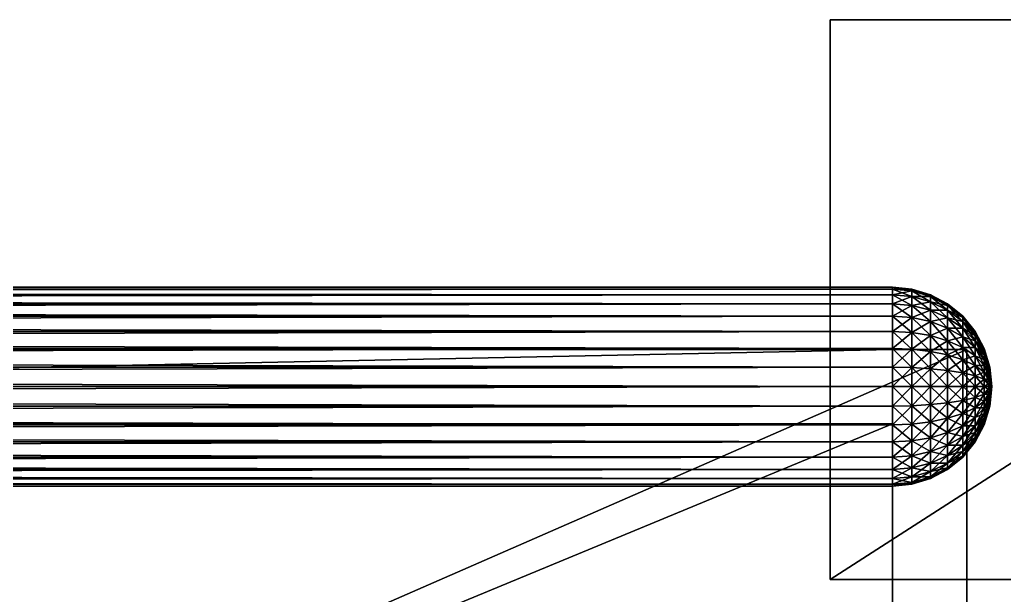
# Model space of a CAD drawing. Header units: millimetres. Extents: x -510 to 550, y -577 to 577.
# Drawn here: x 329.8 to 409, y 306.2 to 352.5 of the extents above; entities that cross this region are included whole.
import ezdxf

# ---------------------------------------------------------------- set-up
doc = ezdxf.new("R2010")
doc.units = ezdxf.units.MM
for name, color, linetype, true_color in [('aux_case_cover', 7, 'Continuous', 0xd6dee3), ('aux_case_floor', 7, 'Continuous', 0xd6dee3), ('aux_case_outer', 7, 'Continuous', 0xd6dee3), ('motor_front_left_visual_0', 7, 'Continuous', 0x5c6b75), ('structure_aux_cover_rail', 7, 'Continuous', 0x5c6b75)]:
    doc.layers.add(name, color=color, linetype=linetype, true_color=true_color)

msp = doc.modelspace()

# ---------------------------------------------------------------- linework, layer by layer
at = {"layer": 'aux_case_cover', "true_color": 0xd6dee3}
for points in [[(104, 194, 265), (406, 326, 265), (406, 194, 265)], [(104, 194, 265), (104, 326, 265), (406, 326, 265)], [(104, 194, 271), (406, 194, 271), (406, 326, 271)], [(104, 194, 271), (406, 326, 271), (104, 326, 271)], [(406, 326, 265), (104, 326, 265), (104, 326, 271)], [(406, 326, 265), (104, 326, 271), (406, 326, 271)], [(406, 194, 265), (406, 326, 265), (406, 326, 271)], [(406, 194, 265), (406, 326, 271), (406, 194, 271)]]:
    msp.add_3dface(points, dxfattribs=at)
at = {"layer": 'aux_case_floor', "true_color": 0xd6dee3}
for points in [[(110, 200, -39), (400, 320, -39), (400, 200, -39)], [(110, 200, -39), (110, 320, -39), (400, 320, -39)], [(110, 200, -33), (400, 200, -33), (400, 320, -33)], [(110, 200, -33), (400, 320, -33), (110, 320, -33)], [(400, 320, -39), (110, 320, -39), (110, 320, -33)], [(400, 320, -39), (110, 320, -33), (400, 320, -33)], [(400, 200, -39), (400, 320, -39), (400, 320, -33)], [(400, 200, -39), (400, 320, -33), (400, 200, -33)]]:
    msp.add_3dface(points, dxfattribs=at)
at = {"layer": 'aux_case_outer', "true_color": 0xd6dee3}
for points in [[(110, 320, -39), (400, 326, -39), (400, 320, -39)], [(110, 320, -39), (110, 326, -39), (400, 326, -39)], [(110, 320, 265), (400, 320, 265), (400, 326, 265)], [(110, 320, 265), (400, 326, 265), (110, 326, 265)], [(400, 326, -39), (110, 326, -39), (110, 326, 265)], [(400, 326, -39), (110, 326, 265), (400, 326, 265)], [(400, 320, -39), (400, 326, -39), (400, 326, 265)], [(400, 320, -39), (400, 326, 265), (400, 320, 265)], [(110, 320, -39), (400, 320, -39), (400, 320, 265)], [(110, 320, -39), (400, 320, 265), (110, 320, 265)]]:
    msp.add_3dface(points, dxfattribs=at)
at = {"layer": 'motor_front_left_visual_0', "true_color": 0x5c6b75}
for points in [[(395, 307.5, -315), (465, 352.5, -315), (465, 307.5, -315)], [(395, 307.5, -315), (395, 352.5, -315), (465, 352.5, -315)], [(395, 307.5, -245), (465, 307.5, -245), (465, 352.5, -245)], [(395, 307.5, -245), (465, 352.5, -245), (395, 352.5, -245)], [(465, 352.5, -315), (395, 352.5, -315), (395, 352.5, -245)], [(465, 352.5, -315), (395, 352.5, -245), (465, 352.5, -245)], [(395, 352.5, -315), (395, 307.5, -315), (395, 307.5, -245)], [(395, 352.5, -315), (395, 307.5, -245), (395, 352.5, -245)], [(395, 307.5, -315), (465, 307.5, -315), (465, 307.5, -245)], [(395, 307.5, -315), (465, 307.5, -245), (395, 307.5, -245)]]:
    msp.add_3dface(points, dxfattribs=at)
at = {"layer": 'structure_aux_cover_rail', "true_color": 0x5c6b75}
for points in [[(400, 330.846, 261.561), (400, 331, 260), (-230, 331, 260)], [(400, 330.846, 261.561), (-230, 331, 260), (-230, 330.846, 261.561)], [(400, 331, 260), (400, 330.846, 258.439), (-230, 330.846, 258.439)], [(400, 331, 260), (-230, 330.846, 258.439), (-230, 331, 260)], [(401.561, 330.696, 261.531), (401.561, 330.846, 260), (400, 331, 260)], [(401.561, 330.696, 261.531), (400, 331, 260), (400, 330.846, 261.561)], [(401.561, 330.846, 260), (400, 330.846, 258.439), (400, 331, 260)], [(400, 330.391, 263.061), (400, 330.846, 261.561), (-230, 330.846, 261.561)], [(400, 330.391, 263.061), (-230, 330.846, 261.561), (-230, 330.391, 263.061)], [(400, 330.846, 258.439), (400, 330.391, 256.939), (-230, 330.391, 256.939)], [(400, 330.846, 258.439), (-230, 330.391, 256.939), (-230, 330.846, 258.439)], [(400, 329.652, 264.445), (400, 330.391, 263.061), (-230, 330.391, 263.061)], [(400, 329.652, 264.445), (-230, 330.391, 263.061), (-230, 329.652, 264.445)], [(400, 330.391, 256.939), (400, 329.652, 255.555), (-230, 329.652, 255.555)], [(400, 330.391, 256.939), (-230, 329.652, 255.555), (-230, 330.391, 256.939)], [(401.561, 330.249, 263.003), (401.561, 330.696, 261.531), (400, 330.846, 261.561)], [(401.561, 330.249, 263.003), (400, 330.846, 261.561), (400, 330.391, 263.061)], [(401.561, 330.846, 260), (401.561, 330.696, 258.469), (400, 330.846, 258.439)], [(401.561, 330.696, 258.469), (400, 330.391, 256.939), (400, 330.846, 258.439)], [(401.561, 330.696, 258.469), (401.561, 330.249, 256.997), (400, 330.391, 256.939)], [(401.561, 329.524, 264.359), (401.561, 330.249, 263.003), (400, 330.391, 263.061)], [(401.561, 329.524, 264.359), (400, 330.391, 263.061), (400, 329.652, 264.445)], [(401.561, 330.249, 256.997), (400, 329.652, 255.555), (400, 330.391, 256.939)], [(401.561, 330.249, 256.997), (401.561, 329.524, 255.641), (400, 329.652, 255.555)], [(403.061, 330.249, 261.442), (403.061, 330.391, 260), (401.561, 330.846, 260)], [(403.061, 330.249, 261.442), (401.561, 330.846, 260), (401.561, 330.696, 261.531)], [(403.061, 330.391, 260), (401.561, 330.696, 258.469), (401.561, 330.846, 260)], [(403.061, 329.828, 262.828), (403.061, 330.249, 261.442), (401.561, 330.696, 261.531)], [(403.061, 329.828, 262.828), (401.561, 330.696, 261.531), (401.561, 330.249, 263.003)], [(403.061, 330.391, 260), (403.061, 330.249, 258.558), (401.561, 330.696, 258.469)], [(403.061, 330.249, 258.558), (401.561, 330.249, 256.997), (401.561, 330.696, 258.469)], [(403.061, 329.145, 264.106), (403.061, 329.828, 262.828), (401.561, 330.249, 263.003)], [(403.061, 329.145, 264.106), (401.561, 330.249, 263.003), (401.561, 329.524, 264.359)], [(403.061, 330.249, 258.558), (403.061, 329.828, 257.172), (401.561, 330.249, 256.997)], [(403.061, 329.828, 257.172), (401.561, 329.524, 255.641), (401.561, 330.249, 256.997)], [(404.445, 329.524, 261.298), (404.445, 329.652, 260), (403.061, 330.391, 260)], [(404.445, 329.524, 261.298), (403.061, 330.391, 260), (403.061, 330.249, 261.442)], [(404.445, 329.652, 260), (403.061, 330.249, 258.558), (403.061, 330.391, 260)], [(404.445, 329.145, 262.546), (404.445, 329.524, 261.298), (403.061, 330.249, 261.442)], [(404.445, 329.145, 262.546), (403.061, 330.249, 261.442), (403.061, 329.828, 262.828)], [(404.445, 329.652, 260), (404.445, 329.524, 258.702), (403.061, 330.249, 258.558)], [(404.445, 329.524, 258.702), (403.061, 329.828, 257.172), (403.061, 330.249, 258.558)], [(400, 328.657, 265.657), (400, 329.652, 264.445), (-230, 329.652, 264.445)], [(400, 328.657, 265.657), (-230, 329.652, 264.445), (-230, 328.657, 265.657)], [(400, 329.652, 255.555), (400, 328.657, 254.343), (-230, 328.657, 254.343)], [(400, 329.652, 255.555), (-230, 328.657, 254.343), (-230, 329.652, 255.555)], [(401.561, 328.548, 265.548), (401.561, 329.524, 264.359), (400, 329.652, 264.445)], [(401.561, 328.548, 265.548), (400, 329.652, 264.445), (400, 328.657, 265.657)], [(401.561, 329.524, 255.641), (400, 328.657, 254.343), (400, 329.652, 255.555)], [(401.561, 329.524, 255.641), (401.561, 328.548, 254.452), (400, 328.657, 254.343)], [(403.061, 329.828, 257.172), (403.061, 329.145, 255.894), (401.561, 329.524, 255.641)], [(403.061, 328.226, 265.226), (403.061, 329.145, 264.106), (401.561, 329.524, 264.359)], [(403.061, 328.226, 265.226), (401.561, 329.524, 264.359), (401.561, 328.548, 265.548)], [(403.061, 329.145, 255.894), (401.561, 328.548, 254.452), (401.561, 329.524, 255.641)], [(404.445, 328.531, 263.696), (404.445, 329.145, 262.546), (403.061, 329.828, 262.828)], [(404.445, 328.531, 263.696), (403.061, 329.828, 262.828), (403.061, 329.145, 264.106)], [(404.445, 329.524, 258.702), (404.445, 329.145, 257.454), (403.061, 329.828, 257.172)], [(404.445, 329.145, 257.454), (403.061, 329.145, 255.894), (403.061, 329.828, 257.172)], [(405.657, 328.548, 261.104), (405.657, 328.657, 260), (404.445, 329.652, 260)], [(405.657, 328.548, 261.104), (404.445, 329.652, 260), (404.445, 329.524, 261.298)], [(405.657, 328.657, 260), (404.445, 329.524, 258.702), (404.445, 329.652, 260)], [(405.657, 328.226, 262.165), (405.657, 328.548, 261.104), (404.445, 329.524, 261.298)], [(405.657, 328.226, 262.165), (404.445, 329.524, 261.298), (404.445, 329.145, 262.546)], [(405.657, 328.657, 260), (405.657, 328.548, 258.896), (404.445, 329.524, 258.702)], [(405.657, 328.548, 258.896), (404.445, 329.145, 257.454), (404.445, 329.524, 258.702)], [(400, 327.445, 266.652), (400, 328.657, 265.657), (-230, 328.657, 265.657)], [(400, 327.445, 266.652), (-230, 328.657, 265.657), (-230, 327.445, 266.652)], [(400, 328.657, 254.343), (400, 327.445, 253.348), (-230, 327.445, 253.348)], [(400, 328.657, 254.343), (-230, 327.445, 253.348), (-230, 328.657, 254.343)], [(401.561, 327.359, 266.524), (401.561, 328.548, 265.548), (400, 328.657, 265.657)], [(401.561, 327.359, 266.524), (400, 328.657, 265.657), (400, 327.445, 266.652)], [(401.561, 328.548, 254.452), (400, 327.445, 253.348), (400, 328.657, 254.343)], [(403.061, 329.145, 255.894), (403.061, 328.226, 254.774), (401.561, 328.548, 254.452)], [(404.445, 327.704, 264.704), (404.445, 328.531, 263.696), (403.061, 329.145, 264.106)], [(404.445, 327.704, 264.704), (403.061, 329.145, 264.106), (403.061, 328.226, 265.226)], [(404.445, 329.145, 257.454), (404.445, 328.531, 256.304), (403.061, 329.145, 255.894)], [(404.445, 328.531, 256.304), (403.061, 328.226, 254.774), (403.061, 329.145, 255.894)], [(405.657, 327.704, 263.143), (405.657, 328.226, 262.165), (404.445, 329.145, 262.546)], [(405.657, 327.704, 263.143), (404.445, 329.145, 262.546), (404.445, 328.531, 263.696)], [(405.657, 328.548, 258.896), (405.657, 328.226, 257.835), (404.445, 329.145, 257.454)], [(405.657, 328.226, 257.835), (404.445, 328.531, 256.304), (404.445, 329.145, 257.454)], [(406.652, 327.359, 260.867), (406.652, 327.445, 260), (405.657, 328.657, 260)], [(406.652, 327.359, 260.867), (405.657, 328.657, 260), (405.657, 328.548, 261.104)], [(406.652, 327.445, 260), (405.657, 328.548, 258.896), (405.657, 328.657, 260)], [(401.561, 328.548, 254.452), (401.561, 327.359, 253.476), (400, 327.445, 253.348)], [(403.061, 327.106, 266.145), (403.061, 328.226, 265.226), (401.561, 328.548, 265.548)], [(403.061, 327.106, 266.145), (401.561, 328.548, 265.548), (401.561, 327.359, 266.524)], [(403.061, 328.226, 254.774), (401.561, 327.359, 253.476), (401.561, 328.548, 254.452)], [(403.061, 328.226, 254.774), (403.061, 327.106, 253.855), (401.561, 327.359, 253.476)], [(404.445, 328.531, 256.304), (404.445, 327.704, 255.296), (403.061, 328.226, 254.774)], [(404.445, 326.696, 265.531), (404.445, 327.704, 264.704), (403.061, 328.226, 265.226)], [(404.445, 326.696, 265.531), (403.061, 328.226, 265.226), (403.061, 327.106, 266.145)], [(404.445, 327.704, 255.296), (403.061, 327.106, 253.855), (403.061, 328.226, 254.774)], [(405.657, 327, 264), (405.657, 327.704, 263.143), (404.445, 328.531, 263.696)], [(405.657, 327, 264), (404.445, 328.531, 263.696), (404.445, 327.704, 264.704)], [(405.657, 328.226, 257.835), (405.657, 327.704, 256.857), (404.445, 328.531, 256.304)], [(405.657, 327.704, 256.857), (404.445, 327.704, 255.296), (404.445, 328.531, 256.304)], [(406.652, 327.106, 261.701), (406.652, 327.359, 260.867), (405.657, 328.548, 261.104)], [(406.652, 327.106, 261.701), (405.657, 328.548, 261.104), (405.657, 328.226, 262.165)], [(406.652, 327.445, 260), (406.652, 327.359, 259.133), (405.657, 328.548, 258.896)], [(406.652, 327.359, 259.133), (405.657, 328.226, 257.835), (405.657, 328.548, 258.896)], [(406.652, 326.696, 262.469), (406.652, 327.106, 261.701), (405.657, 328.226, 262.165)], [(406.652, 326.696, 262.469), (405.657, 328.226, 262.165), (405.657, 327.704, 263.143)], [(406.652, 327.359, 259.133), (406.652, 327.106, 258.299), (405.657, 328.226, 257.835)], [(406.652, 327.106, 258.299), (405.657, 327.704, 256.857), (405.657, 328.226, 257.835)], [(400, 326.061, 267.391), (400, 327.445, 266.652), (-230, 327.445, 266.652)], [(400, 326.061, 267.391), (-230, 327.445, 266.652), (-230, 326.061, 267.391)], [(400, 327.445, 253.348), (400, 326.061, 252.609), (-230, 326.061, 252.609)], [(400, 327.445, 253.348), (-230, 326.061, 252.609), (-230, 327.445, 253.348)], [(401.561, 326.003, 267.249), (401.561, 327.359, 266.524), (400, 327.445, 266.652)], [(401.561, 326.003, 267.249), (400, 327.445, 266.652), (400, 326.061, 267.391)], [(401.561, 327.359, 253.476), (400, 326.061, 252.609), (400, 327.445, 253.348)], [(401.561, 327.359, 253.476), (401.561, 326.003, 252.751), (400, 326.061, 252.609)], [(403.061, 325.828, 266.828), (403.061, 327.106, 266.145), (401.561, 327.359, 266.524)], [(403.061, 325.828, 266.828), (401.561, 327.359, 266.524), (401.561, 326.003, 267.249)], [(403.061, 327.106, 253.855), (401.561, 326.003, 252.751), (401.561, 327.359, 253.476)], [(403.061, 327.106, 253.855), (403.061, 325.828, 253.172), (401.561, 326.003, 252.751)], [(404.445, 327.704, 255.296), (404.445, 326.696, 254.469), (403.061, 327.106, 253.855)], [(404.445, 325.546, 266.145), (404.445, 326.696, 265.531), (403.061, 327.106, 266.145)], [(404.445, 325.546, 266.145), (403.061, 327.106, 266.145), (403.061, 325.828, 266.828)], [(404.445, 326.696, 254.469), (403.061, 325.828, 253.172), (403.061, 327.106, 253.855)], [(405.657, 326.143, 264.704), (405.657, 327, 264), (404.445, 327.704, 264.704)], [(405.657, 326.143, 264.704), (404.445, 327.704, 264.704), (404.445, 326.696, 265.531)], [(405.657, 327.704, 256.857), (405.657, 327, 256), (404.445, 327.704, 255.296)], [(405.657, 327, 256), (404.445, 326.696, 254.469), (404.445, 327.704, 255.296)], [(405.657, 327, 256), (405.657, 326.143, 255.296), (404.445, 326.696, 254.469)], [(406.652, 326.143, 263.143), (406.652, 326.696, 262.469), (405.657, 327.704, 263.143)], [(406.652, 326.143, 263.143), (405.657, 327.704, 263.143), (405.657, 327, 264)], [(406.652, 327.106, 258.299), (406.652, 326.696, 257.531), (405.657, 327.704, 256.857)], [(406.652, 326.696, 257.531), (405.657, 327, 256), (405.657, 327.704, 256.857)], [(406.652, 325.469, 263.696), (406.652, 326.143, 263.143), (405.657, 327, 264)], [(406.652, 325.469, 263.696), (405.657, 327, 264), (405.657, 326.143, 264.704)], [(406.652, 326.696, 257.531), (406.652, 326.143, 256.857), (405.657, 327, 256)], [(406.652, 326.143, 256.857), (405.657, 326.143, 255.296), (405.657, 327, 256)], [(407.391, 326.003, 260.597), (407.391, 326.061, 260), (406.652, 327.445, 260)], [(407.391, 326.003, 260.597), (406.652, 327.445, 260), (406.652, 327.359, 260.867)], [(407.391, 326.061, 260), (406.652, 327.359, 259.133), (406.652, 327.445, 260)], [(407.391, 325.828, 261.172), (407.391, 326.003, 260.597), (406.652, 327.359, 260.867)], [(407.391, 325.828, 261.172), (406.652, 327.359, 260.867), (406.652, 327.106, 261.701)], [(407.391, 326.061, 260), (407.391, 326.003, 259.403), (406.652, 327.359, 259.133)], [(407.391, 326.003, 259.403), (406.652, 327.106, 258.299), (406.652, 327.359, 259.133)], [(407.391, 325.546, 261.701), (407.391, 325.828, 261.172), (406.652, 327.106, 261.701)], [(407.391, 325.546, 261.701), (406.652, 327.106, 261.701), (406.652, 326.696, 262.469)], [(407.391, 326.003, 259.403), (407.391, 325.828, 258.828), (406.652, 327.106, 258.299)], [(407.391, 325.828, 258.828), (406.652, 326.696, 257.531), (406.652, 327.106, 258.299)], [(404.445, 326.696, 254.469), (404.445, 325.546, 253.855), (403.061, 325.828, 253.172)], [(405.657, 325.165, 265.226), (405.657, 326.143, 264.704), (404.445, 326.696, 265.531)], [(405.657, 325.165, 265.226), (404.445, 326.696, 265.531), (404.445, 325.546, 266.145)], [(405.657, 326.143, 255.296), (404.445, 325.546, 253.855), (404.445, 326.696, 254.469)], [(407.391, 325.165, 262.165), (407.391, 325.546, 261.701), (406.652, 326.696, 262.469)], [(407.391, 325.165, 262.165), (406.652, 326.696, 262.469), (406.652, 326.143, 263.143)], [(407.391, 325.828, 258.828), (407.391, 325.546, 258.299), (406.652, 326.696, 257.531)], [(407.391, 325.546, 258.299), (406.652, 326.143, 256.857), (406.652, 326.696, 257.531)], [(400, 324.561, 267.846), (400, 326.061, 267.391), (-230, 326.061, 267.391)], [(400, 324.561, 267.846), (-230, 326.061, 267.391), (-230, 324.561, 267.846)], [(400, 326.061, 252.609), (400, 324.561, 252.154), (-230, 324.561, 252.154)], [(400, 326.061, 252.609), (-230, 324.561, 252.154), (-230, 326.061, 252.609)], [(401.561, 324.531, 267.696), (401.561, 326.003, 267.249), (400, 326.061, 267.391)], [(401.561, 324.531, 267.696), (400, 326.061, 267.391), (400, 324.561, 267.846)], [(401.561, 326.003, 252.751), (400, 324.561, 252.154), (400, 326.061, 252.609)], [(401.561, 326.003, 252.751), (401.561, 324.531, 252.304), (400, 324.561, 252.154)], [(403.061, 324.442, 267.249), (403.061, 325.828, 266.828), (401.561, 326.003, 267.249)], [(403.061, 324.442, 267.249), (401.561, 326.003, 267.249), (401.561, 324.531, 267.696)], [(403.061, 325.828, 253.172), (401.561, 324.531, 252.304), (401.561, 326.003, 252.751)], [(403.061, 325.828, 253.172), (403.061, 324.442, 252.751), (401.561, 324.531, 252.304)], [(404.445, 324.298, 266.524), (404.445, 325.546, 266.145), (403.061, 325.828, 266.828)], [(404.445, 324.298, 266.524), (403.061, 325.828, 266.828), (403.061, 324.442, 267.249)], [(404.445, 325.546, 253.855), (403.061, 324.442, 252.751), (403.061, 325.828, 253.172)], [(404.445, 325.546, 253.855), (404.445, 324.298, 253.476), (403.061, 324.442, 252.751)], [(405.657, 326.143, 255.296), (405.657, 325.165, 254.774), (404.445, 325.546, 253.855)], [(405.657, 324.104, 265.548), (405.657, 325.165, 265.226), (404.445, 325.546, 266.145)], [(405.657, 324.104, 265.548), (404.445, 325.546, 266.145), (404.445, 324.298, 266.524)], [(405.657, 325.165, 254.774), (404.445, 324.298, 253.476), (404.445, 325.546, 253.855)], [(406.652, 324.701, 264.106), (406.652, 325.469, 263.696), (405.657, 326.143, 264.704)], [(406.652, 324.701, 264.106), (405.657, 326.143, 264.704), (405.657, 325.165, 265.226)], [(406.652, 326.143, 256.857), (406.652, 325.469, 256.304), (405.657, 326.143, 255.296)], [(406.652, 325.469, 256.304), (405.657, 325.165, 254.774), (405.657, 326.143, 255.296)], [(406.652, 325.469, 256.304), (406.652, 324.701, 255.894), (405.657, 325.165, 254.774)], [(407.391, 324.701, 262.546), (407.391, 325.165, 262.165), (406.652, 326.143, 263.143)], [(407.391, 324.701, 262.546), (406.652, 326.143, 263.143), (406.652, 325.469, 263.696)], [(407.391, 325.546, 258.299), (407.391, 325.165, 257.835), (406.652, 326.143, 256.857)], [(407.391, 325.165, 257.835), (406.652, 325.469, 256.304), (406.652, 326.143, 256.857)], [(407.391, 324.172, 262.828), (407.391, 324.701, 262.546), (406.652, 325.469, 263.696)], [(407.391, 324.172, 262.828), (406.652, 325.469, 263.696), (406.652, 324.701, 264.106)], [(407.391, 325.165, 257.835), (407.391, 324.701, 257.454), (406.652, 325.469, 256.304)], [(407.391, 324.701, 257.454), (406.652, 324.701, 255.894), (406.652, 325.469, 256.304)], [(407.846, 324.531, 260.304), (407.846, 324.561, 260), (407.391, 326.061, 260)], [(407.846, 324.531, 260.304), (407.391, 326.061, 260), (407.391, 326.003, 260.597)], [(407.846, 324.561, 260), (407.391, 326.003, 259.403), (407.391, 326.061, 260)], [(407.846, 324.442, 260.597), (407.846, 324.531, 260.304), (407.391, 326.003, 260.597)], [(407.846, 324.442, 260.597), (407.391, 326.003, 260.597), (407.391, 325.828, 261.172)], [(407.846, 324.561, 260), (407.846, 324.531, 259.696), (407.391, 326.003, 259.403)], [(407.846, 324.531, 259.696), (407.391, 325.828, 258.828), (407.391, 326.003, 259.403)], [(407.846, 324.298, 260.867), (407.846, 324.442, 260.597), (407.391, 325.828, 261.172)], [(407.846, 324.298, 260.867), (407.391, 325.828, 261.172), (407.391, 325.546, 261.701)], [(407.846, 324.531, 259.696), (407.846, 324.442, 259.403), (407.391, 325.828, 258.828)], [(407.846, 324.442, 259.403), (407.391, 325.546, 258.299), (407.391, 325.828, 258.828)], [(407.846, 324.104, 261.104), (407.846, 324.298, 260.867), (407.391, 325.546, 261.701)], [(407.846, 324.104, 261.104), (407.391, 325.546, 261.701), (407.391, 325.165, 262.165)], [(407.846, 324.442, 259.403), (407.846, 324.298, 259.133), (407.391, 325.546, 258.299)], [(407.846, 324.298, 259.133), (407.391, 325.165, 257.835), (407.391, 325.546, 258.299)], [(405.657, 325.165, 254.774), (405.657, 324.104, 254.452), (404.445, 324.298, 253.476)], [(406.652, 323.867, 264.359), (406.652, 324.701, 264.106), (405.657, 325.165, 265.226)], [(406.652, 323.867, 264.359), (405.657, 325.165, 265.226), (405.657, 324.104, 265.548)], [(406.652, 324.701, 255.894), (405.657, 324.104, 254.452), (405.657, 325.165, 254.774)], [(406.652, 324.701, 255.894), (406.652, 323.867, 255.641), (405.657, 324.104, 254.452)], [(407.391, 323.597, 263.003), (407.391, 324.172, 262.828), (406.652, 324.701, 264.106)], [(407.391, 323.597, 263.003), (406.652, 324.701, 264.106), (406.652, 323.867, 264.359)], [(407.391, 324.701, 257.454), (407.391, 324.172, 257.172), (406.652, 324.701, 255.894)], [(407.391, 324.172, 257.172), (406.652, 323.867, 255.641), (406.652, 324.701, 255.894)], [(407.846, 323.867, 261.298), (407.846, 324.104, 261.104), (407.391, 325.165, 262.165)], [(407.846, 323.867, 261.298), (407.391, 325.165, 262.165), (407.391, 324.701, 262.546)], [(407.846, 324.298, 259.133), (407.846, 324.104, 258.896), (407.391, 325.165, 257.835)], [(407.846, 324.104, 258.896), (407.391, 324.701, 257.454), (407.391, 325.165, 257.835)], [(407.846, 323.597, 261.442), (407.846, 323.867, 261.298), (407.391, 324.701, 262.546)], [(407.846, 323.597, 261.442), (407.391, 324.701, 262.546), (407.391, 324.172, 262.828)], [(407.846, 324.104, 258.896), (407.846, 323.867, 258.702), (407.391, 324.701, 257.454)], [(407.846, 323.867, 258.702), (407.391, 324.172, 257.172), (407.391, 324.701, 257.454)], [(400, 323, 268), (400, 324.561, 267.846), (-230, 324.561, 267.846)], [(400, 323, 268), (-230, 324.561, 267.846), (-230, 323, 268)], [(400, 324.561, 252.154), (400, 323, 252), (-230, 323, 252)], [(400, 324.561, 252.154), (-230, 323, 252), (-230, 324.561, 252.154)], [(401.561, 323, 267.846), (401.561, 324.531, 267.696), (400, 324.561, 267.846)], [(401.561, 323, 267.846), (400, 324.561, 267.846), (400, 323, 268)], [(401.561, 324.531, 252.304), (400, 323, 252), (400, 324.561, 252.154)], [(401.561, 324.531, 252.304), (401.561, 323, 252.154), (400, 323, 252)], [(403.061, 323, 267.391), (403.061, 324.442, 267.249), (401.561, 324.531, 267.696)], [(403.061, 323, 267.391), (401.561, 324.531, 267.696), (401.561, 323, 267.846)], [(403.061, 324.442, 252.751), (401.561, 323, 252.154), (401.561, 324.531, 252.304)], [(403.061, 324.442, 252.751), (403.061, 323, 252.609), (401.561, 323, 252.154)], [(404.445, 323, 266.652), (404.445, 324.298, 266.524), (403.061, 324.442, 267.249)], [(404.445, 323, 266.652), (403.061, 324.442, 267.249), (403.061, 323, 267.391)], [(404.445, 324.298, 253.476), (403.061, 323, 252.609), (403.061, 324.442, 252.751)], [(404.445, 324.298, 253.476), (404.445, 323, 253.348), (403.061, 323, 252.609)], [(405.657, 323, 265.657), (405.657, 324.104, 265.548), (404.445, 324.298, 266.524)], [(405.657, 323, 265.657), (404.445, 324.298, 266.524), (404.445, 323, 266.652)], [(405.657, 324.104, 254.452), (404.445, 323, 253.348), (404.445, 324.298, 253.476)], [(405.657, 324.104, 254.452), (405.657, 323, 254.343), (404.445, 323, 253.348)], [(406.652, 323, 264.445), (406.652, 323.867, 264.359), (405.657, 324.104, 265.548)], [(406.652, 323, 264.445), (405.657, 324.104, 265.548), (405.657, 323, 265.657)], [(406.652, 323.867, 255.641), (405.657, 323, 254.343), (405.657, 324.104, 254.452)], [(406.652, 323.867, 255.641), (406.652, 323, 255.555), (405.657, 323, 254.343)], [(407.391, 324.172, 257.172), (407.391, 323.597, 256.997), (406.652, 323.867, 255.641)], [(407.391, 323, 263.061), (407.391, 323.597, 263.003), (406.652, 323.867, 264.359)], [(407.391, 323, 263.061), (406.652, 323.867, 264.359), (406.652, 323, 264.445)], [(407.391, 323.597, 256.997), (406.652, 323, 255.555), (406.652, 323.867, 255.641)], [(407.846, 323.304, 261.531), (407.846, 323.597, 261.442), (407.391, 324.172, 262.828)], [(407.846, 323.304, 261.531), (407.391, 324.172, 262.828), (407.391, 323.597, 263.003)], [(407.846, 323.867, 258.702), (407.846, 323.597, 258.558), (407.391, 324.172, 257.172)], [(407.846, 323.597, 258.558), (407.391, 323.597, 256.997), (407.391, 324.172, 257.172)], [(408, 323, 260), (407.846, 324.561, 260), (407.846, 324.531, 260.304)], [(408, 323, 260), (407.846, 324.531, 259.696), (407.846, 324.561, 260)], [(408, 323, 260), (407.846, 324.531, 260.304), (407.846, 324.442, 260.597)], [(408, 323, 260), (407.846, 324.442, 259.403), (407.846, 324.531, 259.696)], [(408, 323, 260), (407.846, 324.442, 260.597), (407.846, 324.298, 260.867)], [(408, 323, 260), (407.846, 324.298, 259.133), (407.846, 324.442, 259.403)], [(408, 323, 260), (407.846, 324.298, 260.867), (407.846, 324.104, 261.104)], [(408, 323, 260), (407.846, 324.104, 258.896), (407.846, 324.298, 259.133)], [(408, 323, 260), (407.846, 324.104, 261.104), (407.846, 323.867, 261.298)], [(408, 323, 260), (407.846, 323.867, 258.702), (407.846, 324.104, 258.896)], [(408, 323, 260), (407.846, 323.867, 261.298), (407.846, 323.597, 261.442)], [(408, 323, 260), (407.846, 323.597, 258.558), (407.846, 323.867, 258.702)], [(407.391, 323.597, 256.997), (407.391, 323, 256.939), (406.652, 323, 255.555)], [(407.846, 323, 261.561), (407.846, 323.304, 261.531), (407.391, 323.597, 263.003)], [(407.846, 323, 261.561), (407.391, 323.597, 263.003), (407.391, 323, 263.061)], [(407.846, 323.597, 258.558), (407.846, 323.304, 258.469), (407.391, 323.597, 256.997)], [(407.846, 323.304, 258.469), (407.391, 323, 256.939), (407.391, 323.597, 256.997)], [(407.846, 323.304, 258.469), (407.846, 323, 258.439), (407.391, 323, 256.939)], [(408, 323, 260), (407.846, 323.597, 261.442), (407.846, 323.304, 261.531)], [(408, 323, 260), (407.846, 323.304, 258.469), (407.846, 323.597, 258.558)], [(408, 323, 260), (407.846, 323.304, 261.531), (407.846, 323, 261.561)], [(408, 323, 260), (407.846, 323, 258.439), (407.846, 323.304, 258.469)], [(400, 323, 252), (400, 321.439, 252.154), (-230, 321.439, 252.154)], [(400, 323, 252), (-230, 321.439, 252.154), (-230, 323, 252)], [(400, 321.439, 267.846), (400, 323, 268), (-230, 323, 268)], [(400, 321.439, 267.846), (-230, 323, 268), (-230, 321.439, 267.846)], [(401.561, 323, 252.154), (401.561, 321.469, 252.304), (400, 321.439, 252.154)], [(401.561, 323, 252.154), (400, 321.439, 252.154), (400, 323, 252)], [(401.561, 321.469, 267.696), (401.561, 323, 267.846), (400, 323, 268)], [(401.561, 321.469, 267.696), (400, 323, 268), (400, 321.439, 267.846)], [(403.061, 323, 252.609), (403.061, 321.558, 252.751), (401.561, 321.469, 252.304)], [(403.061, 323, 252.609), (401.561, 321.469, 252.304), (401.561, 323, 252.154)], [(403.061, 321.558, 267.249), (403.061, 323, 267.391), (401.561, 323, 267.846)], [(403.061, 321.558, 267.249), (401.561, 323, 267.846), (401.561, 321.469, 267.696)], [(404.445, 323, 253.348), (404.445, 321.702, 253.476), (403.061, 321.558, 252.751)], [(404.445, 323, 253.348), (403.061, 321.558, 252.751), (403.061, 323, 252.609)], [(404.445, 321.702, 266.524), (404.445, 323, 266.652), (403.061, 323, 267.391)], [(404.445, 321.702, 266.524), (403.061, 323, 267.391), (403.061, 321.558, 267.249)], [(405.657, 323, 254.343), (405.657, 321.896, 254.452), (404.445, 321.702, 253.476)], [(405.657, 323, 254.343), (404.445, 321.702, 253.476), (404.445, 323, 253.348)], [(405.657, 321.896, 265.548), (405.657, 323, 265.657), (404.445, 323, 266.652)], [(405.657, 321.896, 265.548), (404.445, 323, 266.652), (404.445, 321.702, 266.524)], [(406.652, 323, 255.555), (406.652, 322.133, 255.641), (405.657, 321.896, 254.452)], [(406.652, 323, 255.555), (405.657, 321.896, 254.452), (405.657, 323, 254.343)], [(406.652, 322.133, 264.359), (406.652, 323, 264.445), (405.657, 323, 265.657)], [(406.652, 322.133, 264.359), (405.657, 323, 265.657), (405.657, 321.896, 265.548)], [(407.391, 323, 256.939), (407.391, 322.403, 256.997), (406.652, 322.133, 255.641)], [(407.391, 323, 256.939), (406.652, 322.133, 255.641), (406.652, 323, 255.555)], [(407.391, 322.403, 263.003), (407.391, 323, 263.061), (406.652, 323, 264.445)], [(407.391, 322.403, 263.003), (406.652, 323, 264.445), (406.652, 322.133, 264.359)], [(407.391, 322.403, 256.997), (407.391, 321.828, 257.172), (406.652, 321.299, 255.894)], [(407.391, 322.403, 256.997), (406.652, 321.299, 255.894), (406.652, 322.133, 255.641)], [(407.391, 321.828, 262.828), (407.391, 322.403, 263.003), (406.652, 322.133, 264.359)], [(407.846, 323, 258.439), (407.846, 322.696, 258.469), (407.391, 322.403, 256.997)], [(407.846, 323, 258.439), (407.391, 322.403, 256.997), (407.391, 323, 256.939)], [(407.846, 322.696, 261.531), (407.846, 323, 261.561), (407.391, 323, 263.061)], [(407.846, 322.696, 261.531), (407.391, 323, 263.061), (407.391, 322.403, 263.003)], [(407.846, 322.696, 258.469), (407.846, 322.403, 258.558), (407.391, 321.828, 257.172)], [(407.846, 322.696, 258.469), (407.391, 321.828, 257.172), (407.391, 322.403, 256.997)], [(407.846, 322.403, 261.442), (407.846, 322.696, 261.531), (407.391, 322.403, 263.003)], [(407.846, 322.403, 258.558), (407.846, 322.133, 258.702), (407.391, 321.299, 257.454)], [(407.846, 322.403, 258.558), (407.391, 321.299, 257.454), (407.391, 321.828, 257.172)], [(407.846, 322.133, 261.298), (407.846, 322.403, 261.442), (407.391, 321.828, 262.828)], [(407.846, 322.403, 261.442), (407.391, 322.403, 263.003), (407.391, 321.828, 262.828)], [(408, 323, 260), (407.846, 322.696, 258.469), (407.846, 323, 258.439)], [(408, 323, 260), (407.846, 322.403, 258.558), (407.846, 322.696, 258.469)], [(408, 323, 260), (407.846, 322.133, 258.702), (407.846, 322.403, 258.558)], [(408, 323, 260), (407.846, 321.896, 258.896), (407.846, 322.133, 258.702)], [(408, 323, 260), (407.846, 321.702, 259.133), (407.846, 321.896, 258.896)], [(408, 323, 260), (407.846, 321.558, 259.403), (407.846, 321.702, 259.133)], [(408, 323, 260), (407.846, 321.469, 259.696), (407.846, 321.558, 259.403)], [(408, 323, 260), (407.846, 321.439, 260), (407.846, 321.469, 259.696)], [(408, 323, 260), (407.846, 321.469, 260.304), (407.846, 321.439, 260)], [(408, 323, 260), (407.846, 321.558, 260.597), (407.846, 321.469, 260.304)], [(408, 323, 260), (407.846, 321.702, 260.867), (407.846, 321.558, 260.597)], [(408, 323, 260), (407.846, 321.896, 261.104), (407.846, 321.702, 260.867)], [(408, 323, 260), (407.846, 322.133, 261.298), (407.846, 321.896, 261.104)], [(408, 323, 260), (407.846, 322.403, 261.442), (407.846, 322.133, 261.298)], [(408, 323, 260), (407.846, 322.696, 261.531), (407.846, 322.403, 261.442)], [(408, 323, 260), (407.846, 323, 261.561), (407.846, 322.696, 261.531)], [(401.561, 321.469, 252.304), (401.561, 319.997, 252.751), (400, 319.939, 252.609)], [(401.561, 321.469, 252.304), (400, 319.939, 252.609), (400, 321.439, 252.154)], [(401.561, 319.997, 267.249), (401.561, 321.469, 267.696), (400, 321.439, 267.846)], [(403.061, 321.558, 252.751), (403.061, 320.172, 253.172), (401.561, 319.997, 252.751)], [(403.061, 321.558, 252.751), (401.561, 319.997, 252.751), (401.561, 321.469, 252.304)], [(403.061, 320.172, 266.828), (403.061, 321.558, 267.249), (401.561, 321.469, 267.696)], [(403.061, 320.172, 266.828), (401.561, 321.469, 267.696), (401.561, 319.997, 267.249)], [(404.445, 321.702, 253.476), (404.445, 320.454, 253.855), (403.061, 320.172, 253.172)], [(404.445, 321.702, 253.476), (403.061, 320.172, 253.172), (403.061, 321.558, 252.751)], [(404.445, 320.454, 266.145), (404.445, 321.702, 266.524), (403.061, 321.558, 267.249)], [(404.445, 320.454, 266.145), (403.061, 321.558, 267.249), (403.061, 320.172, 266.828)], [(405.657, 321.896, 254.452), (405.657, 320.835, 254.774), (404.445, 320.454, 253.855)], [(405.657, 321.896, 254.452), (404.445, 320.454, 253.855), (404.445, 321.702, 253.476)], [(405.657, 320.835, 265.226), (405.657, 321.896, 265.548), (404.445, 321.702, 266.524)], [(405.657, 320.835, 265.226), (404.445, 321.702, 266.524), (404.445, 320.454, 266.145)], [(406.652, 322.133, 255.641), (406.652, 321.299, 255.894), (405.657, 320.835, 254.774)], [(406.652, 322.133, 255.641), (405.657, 320.835, 254.774), (405.657, 321.896, 254.452)], [(406.652, 321.299, 264.106), (406.652, 322.133, 264.359), (405.657, 321.896, 265.548)], [(406.652, 321.299, 264.106), (405.657, 321.896, 265.548), (405.657, 320.835, 265.226)], [(407.391, 321.828, 262.828), (406.652, 322.133, 264.359), (406.652, 321.299, 264.106)], [(407.391, 321.828, 257.172), (407.391, 321.299, 257.454), (406.652, 320.531, 256.304)], [(407.391, 321.828, 257.172), (406.652, 320.531, 256.304), (406.652, 321.299, 255.894)], [(407.391, 321.299, 262.546), (407.391, 321.828, 262.828), (406.652, 321.299, 264.106)], [(407.846, 322.133, 258.702), (407.846, 321.896, 258.896), (407.391, 320.835, 257.835)], [(407.846, 322.133, 258.702), (407.391, 320.835, 257.835), (407.391, 321.299, 257.454)], [(407.846, 321.896, 261.104), (407.846, 322.133, 261.298), (407.391, 321.299, 262.546)], [(407.846, 322.133, 261.298), (407.391, 321.828, 262.828), (407.391, 321.299, 262.546)], [(407.846, 321.896, 258.896), (407.846, 321.702, 259.133), (407.391, 320.454, 258.299)], [(407.846, 321.896, 258.896), (407.391, 320.454, 258.299), (407.391, 320.835, 257.835)], [(407.846, 321.702, 260.867), (407.846, 321.896, 261.104), (407.391, 320.835, 262.165)], [(407.846, 321.896, 261.104), (407.391, 321.299, 262.546), (407.391, 320.835, 262.165)], [(407.846, 321.702, 259.133), (407.846, 321.558, 259.403), (407.391, 320.172, 258.828)], [(407.846, 321.702, 259.133), (407.391, 320.172, 258.828), (407.391, 320.454, 258.299)], [(407.846, 321.558, 260.597), (407.846, 321.702, 260.867), (407.391, 320.454, 261.701)], [(407.846, 321.702, 260.867), (407.391, 320.835, 262.165), (407.391, 320.454, 261.701)], [(407.846, 321.558, 259.403), (407.846, 321.469, 259.696), (407.391, 319.997, 259.403)], [(407.846, 321.558, 259.403), (407.391, 319.997, 259.403), (407.391, 320.172, 258.828)], [(407.846, 321.469, 260.304), (407.846, 321.558, 260.597), (407.391, 320.172, 261.172)], [(407.846, 321.558, 260.597), (407.391, 320.454, 261.701), (407.391, 320.172, 261.172)], [(407.846, 321.469, 259.696), (407.846, 321.439, 260), (407.391, 319.939, 260)], [(407.846, 321.469, 259.696), (407.391, 319.939, 260), (407.391, 319.997, 259.403)], [(407.846, 321.439, 260), (407.846, 321.469, 260.304), (407.391, 319.997, 260.597)], [(407.846, 321.469, 260.304), (407.391, 320.172, 261.172), (407.391, 319.997, 260.597)], [(400, 321.439, 252.154), (400, 319.939, 252.609), (-230, 319.939, 252.609)], [(400, 321.439, 252.154), (-230, 319.939, 252.609), (-230, 321.439, 252.154)], [(400, 319.939, 267.391), (400, 321.439, 267.846), (-230, 321.439, 267.846)], [(400, 319.939, 267.391), (-230, 321.439, 267.846), (-230, 319.939, 267.391)], [(401.561, 319.997, 267.249), (400, 321.439, 267.846), (400, 319.939, 267.391)], [(405.657, 320.835, 254.774), (405.657, 319.857, 255.296), (404.445, 319.304, 254.469)], [(405.657, 320.835, 254.774), (404.445, 319.304, 254.469), (404.445, 320.454, 253.855)], [(405.657, 319.857, 264.704), (405.657, 320.835, 265.226), (404.445, 320.454, 266.145)], [(406.652, 321.299, 255.894), (406.652, 320.531, 256.304), (405.657, 319.857, 255.296)], [(406.652, 321.299, 255.894), (405.657, 319.857, 255.296), (405.657, 320.835, 254.774)], [(406.652, 320.531, 263.696), (406.652, 321.299, 264.106), (405.657, 320.835, 265.226)], [(406.652, 320.531, 263.696), (405.657, 320.835, 265.226), (405.657, 319.857, 264.704)], [(407.391, 321.299, 257.454), (407.391, 320.835, 257.835), (406.652, 319.857, 256.857)], [(407.391, 321.299, 257.454), (406.652, 319.857, 256.857), (406.652, 320.531, 256.304)], [(407.391, 320.835, 262.165), (407.391, 321.299, 262.546), (406.652, 320.531, 263.696)], [(407.391, 321.299, 262.546), (406.652, 321.299, 264.106), (406.652, 320.531, 263.696)], [(407.391, 320.835, 257.835), (407.391, 320.454, 258.299), (406.652, 319.304, 257.531)], [(407.391, 320.835, 257.835), (406.652, 319.304, 257.531), (406.652, 319.857, 256.857)], [(407.391, 320.454, 261.701), (407.391, 320.835, 262.165), (406.652, 319.857, 263.143)], [(407.391, 320.835, 262.165), (406.652, 320.531, 263.696), (406.652, 319.857, 263.143)], [(407.846, 321.439, 260), (407.391, 319.997, 260.597), (407.391, 319.939, 260)], [(400, 319.939, 252.609), (400, 318.555, 253.348), (-230, 318.555, 253.348)], [(400, 319.939, 252.609), (-230, 318.555, 253.348), (-230, 319.939, 252.609)], [(400, 318.555, 266.652), (400, 319.939, 267.391), (-230, 319.939, 267.391)], [(400, 318.555, 266.652), (-230, 319.939, 267.391), (-230, 318.555, 266.652)], [(401.561, 319.997, 252.751), (401.561, 318.641, 253.476), (400, 318.555, 253.348)], [(401.561, 319.997, 252.751), (400, 318.555, 253.348), (400, 319.939, 252.609)], [(401.561, 318.641, 266.524), (401.561, 319.997, 267.249), (400, 319.939, 267.391)], [(401.561, 318.641, 266.524), (400, 319.939, 267.391), (400, 318.555, 266.652)], [(403.061, 320.172, 253.172), (403.061, 318.894, 253.855), (401.561, 318.641, 253.476)], [(403.061, 320.172, 253.172), (401.561, 318.641, 253.476), (401.561, 319.997, 252.751)], [(403.061, 318.894, 266.145), (403.061, 320.172, 266.828), (401.561, 319.997, 267.249)], [(403.061, 318.894, 266.145), (401.561, 319.997, 267.249), (401.561, 318.641, 266.524)], [(404.445, 320.454, 253.855), (404.445, 319.304, 254.469), (403.061, 318.894, 253.855)], [(404.445, 320.454, 253.855), (403.061, 318.894, 253.855), (403.061, 320.172, 253.172)], [(404.445, 319.304, 265.531), (404.445, 320.454, 266.145), (403.061, 320.172, 266.828)], [(404.445, 319.304, 265.531), (403.061, 320.172, 266.828), (403.061, 318.894, 266.145)], [(405.657, 319.857, 264.704), (404.445, 320.454, 266.145), (404.445, 319.304, 265.531)], [(406.652, 320.531, 256.304), (406.652, 319.857, 256.857), (405.657, 319, 256)], [(406.652, 320.531, 256.304), (405.657, 319, 256), (405.657, 319.857, 255.296)], [(406.652, 319.857, 263.143), (406.652, 320.531, 263.696), (405.657, 319.857, 264.704)], [(407.391, 320.454, 258.299), (407.391, 320.172, 258.828), (406.652, 318.894, 258.299)], [(407.391, 320.454, 258.299), (406.652, 318.894, 258.299), (406.652, 319.304, 257.531)], [(407.391, 320.172, 261.172), (407.391, 320.454, 261.701), (406.652, 319.304, 262.469)], [(407.391, 320.454, 261.701), (406.652, 319.857, 263.143), (406.652, 319.304, 262.469)], [(407.391, 320.172, 258.828), (407.391, 319.997, 259.403), (406.652, 318.641, 259.133)], [(407.391, 320.172, 258.828), (406.652, 318.641, 259.133), (406.652, 318.894, 258.299)], [(407.391, 319.997, 260.597), (407.391, 320.172, 261.172), (406.652, 318.894, 261.701)], [(407.391, 320.172, 261.172), (406.652, 319.304, 262.469), (406.652, 318.894, 261.701)], [(407.391, 319.997, 259.403), (407.391, 319.939, 260), (406.652, 318.555, 260)], [(407.391, 319.997, 259.403), (406.652, 318.555, 260), (406.652, 318.641, 259.133)], [(407.391, 319.939, 260), (407.391, 319.997, 260.597), (406.652, 318.641, 260.867)], [(407.391, 319.997, 260.597), (406.652, 318.894, 261.701), (406.652, 318.641, 260.867)], [(407.391, 319.939, 260), (406.652, 318.641, 260.867), (406.652, 318.555, 260)], [(404.445, 319.304, 254.469), (404.445, 318.296, 255.296), (403.061, 317.774, 254.774)], [(404.445, 319.304, 254.469), (403.061, 317.774, 254.774), (403.061, 318.894, 253.855)], [(404.445, 318.296, 264.704), (404.445, 319.304, 265.531), (403.061, 318.894, 266.145)], [(405.657, 319.857, 255.296), (405.657, 319, 256), (404.445, 318.296, 255.296)], [(405.657, 319.857, 255.296), (404.445, 318.296, 255.296), (404.445, 319.304, 254.469)], [(405.657, 319, 264), (405.657, 319.857, 264.704), (404.445, 319.304, 265.531)], [(405.657, 319, 264), (404.445, 319.304, 265.531), (404.445, 318.296, 264.704)], [(406.652, 319.857, 256.857), (406.652, 319.304, 257.531), (405.657, 318.296, 256.857)], [(406.652, 319.857, 256.857), (405.657, 318.296, 256.857), (405.657, 319, 256)], [(406.652, 319.304, 262.469), (406.652, 319.857, 263.143), (405.657, 319, 264)], [(406.652, 319.857, 263.143), (405.657, 319.857, 264.704), (405.657, 319, 264)], [(406.652, 319.304, 257.531), (406.652, 318.894, 258.299), (405.657, 317.774, 257.835)], [(406.652, 319.304, 257.531), (405.657, 317.774, 257.835), (405.657, 318.296, 256.857)], [(406.652, 318.894, 261.701), (406.652, 319.304, 262.469), (405.657, 318.296, 263.143)], [(406.652, 319.304, 262.469), (405.657, 319, 264), (405.657, 318.296, 263.143)], [(400, 318.555, 253.348), (400, 317.343, 254.343), (-230, 317.343, 254.343)], [(400, 318.555, 253.348), (-230, 317.343, 254.343), (-230, 318.555, 253.348)], [(400, 317.343, 265.657), (400, 318.555, 266.652), (-230, 318.555, 266.652)], [(400, 317.343, 265.657), (-230, 318.555, 266.652), (-230, 317.343, 265.657)], [(401.561, 318.641, 253.476), (401.561, 317.452, 254.452), (400, 317.343, 254.343)], [(401.561, 318.641, 253.476), (400, 317.343, 254.343), (400, 318.555, 253.348)], [(401.561, 317.452, 265.548), (401.561, 318.641, 266.524), (400, 318.555, 266.652)], [(401.561, 317.452, 265.548), (400, 318.555, 266.652), (400, 317.343, 265.657)], [(403.061, 318.894, 253.855), (403.061, 317.774, 254.774), (401.561, 317.452, 254.452)], [(403.061, 318.894, 253.855), (401.561, 317.452, 254.452), (401.561, 318.641, 253.476)], [(403.061, 317.774, 265.226), (403.061, 318.894, 266.145), (401.561, 318.641, 266.524)], [(403.061, 317.774, 265.226), (401.561, 318.641, 266.524), (401.561, 317.452, 265.548)], [(404.445, 318.296, 264.704), (403.061, 318.894, 266.145), (403.061, 317.774, 265.226)], [(404.445, 318.296, 255.296), (404.445, 317.469, 256.304), (403.061, 316.855, 255.894)], [(404.445, 318.296, 255.296), (403.061, 316.855, 255.894), (403.061, 317.774, 254.774)], [(404.445, 317.469, 263.696), (404.445, 318.296, 264.704), (403.061, 317.774, 265.226)], [(405.657, 319, 256), (405.657, 318.296, 256.857), (404.445, 317.469, 256.304)], [(405.657, 319, 256), (404.445, 317.469, 256.304), (404.445, 318.296, 255.296)], [(405.657, 318.296, 263.143), (405.657, 319, 264), (404.445, 318.296, 264.704)], [(405.657, 318.296, 256.857), (405.657, 317.774, 257.835), (404.445, 316.855, 257.454)], [(405.657, 318.296, 256.857), (404.445, 316.855, 257.454), (404.445, 317.469, 256.304)], [(405.657, 317.774, 262.165), (405.657, 318.296, 263.143), (404.445, 317.469, 263.696)], [(405.657, 318.296, 263.143), (404.445, 318.296, 264.704), (404.445, 317.469, 263.696)], [(406.652, 318.894, 258.299), (406.652, 318.641, 259.133), (405.657, 317.452, 258.896)], [(406.652, 318.894, 258.299), (405.657, 317.452, 258.896), (405.657, 317.774, 257.835)], [(406.652, 318.641, 260.867), (406.652, 318.894, 261.701), (405.657, 317.774, 262.165)], [(406.652, 318.894, 261.701), (405.657, 318.296, 263.143), (405.657, 317.774, 262.165)], [(406.652, 318.641, 259.133), (406.652, 318.555, 260), (405.657, 317.343, 260)], [(406.652, 318.641, 259.133), (405.657, 317.343, 260), (405.657, 317.452, 258.896)], [(406.652, 318.555, 260), (406.652, 318.641, 260.867), (405.657, 317.452, 261.104)], [(406.652, 318.641, 260.867), (405.657, 317.774, 262.165), (405.657, 317.452, 261.104)], [(406.652, 318.555, 260), (405.657, 317.452, 261.104), (405.657, 317.343, 260)], [(403.061, 317.774, 254.774), (403.061, 316.855, 255.894), (401.561, 316.476, 255.641)], [(403.061, 317.774, 254.774), (401.561, 316.476, 255.641), (401.561, 317.452, 254.452)], [(403.061, 316.855, 264.106), (403.061, 317.774, 265.226), (401.561, 317.452, 265.548)], [(404.445, 317.469, 263.696), (403.061, 317.774, 265.226), (403.061, 316.855, 264.106)], [(405.657, 317.774, 257.835), (405.657, 317.452, 258.896), (404.445, 316.476, 258.702)], [(405.657, 317.774, 257.835), (404.445, 316.476, 258.702), (404.445, 316.855, 257.454)], [(405.657, 317.452, 261.104), (405.657, 317.774, 262.165), (404.445, 316.855, 262.546)], [(405.657, 317.774, 262.165), (404.445, 317.469, 263.696), (404.445, 316.855, 262.546)], [(400, 317.343, 254.343), (400, 316.348, 255.555), (-230, 316.348, 255.555)], [(400, 317.343, 254.343), (-230, 316.348, 255.555), (-230, 317.343, 254.343)], [(400, 316.348, 264.445), (400, 317.343, 265.657), (-230, 317.343, 265.657)], [(400, 316.348, 264.445), (-230, 317.343, 265.657), (-230, 316.348, 264.445)], [(401.561, 317.452, 254.452), (401.561, 316.476, 255.641), (400, 316.348, 255.555)], [(401.561, 317.452, 254.452), (400, 316.348, 255.555), (400, 317.343, 254.343)], [(401.561, 316.476, 264.359), (401.561, 317.452, 265.548), (400, 317.343, 265.657)], [(401.561, 316.476, 264.359), (400, 317.343, 265.657), (400, 316.348, 264.445)], [(403.061, 316.855, 264.106), (401.561, 317.452, 265.548), (401.561, 316.476, 264.359)], [(403.061, 316.855, 255.894), (403.061, 316.172, 257.172), (401.561, 315.751, 256.997)], [(403.061, 316.855, 255.894), (401.561, 315.751, 256.997), (401.561, 316.476, 255.641)], [(403.061, 316.172, 262.828), (403.061, 316.855, 264.106), (401.561, 316.476, 264.359)], [(404.445, 317.469, 256.304), (404.445, 316.855, 257.454), (403.061, 316.172, 257.172)], [(404.445, 317.469, 256.304), (403.061, 316.172, 257.172), (403.061, 316.855, 255.894)], [(404.445, 316.855, 262.546), (404.445, 317.469, 263.696), (403.061, 316.855, 264.106)], [(404.445, 316.855, 257.454), (404.445, 316.476, 258.702), (403.061, 315.751, 258.558)], [(404.445, 316.855, 257.454), (403.061, 315.751, 258.558), (403.061, 316.172, 257.172)], [(404.445, 316.476, 261.298), (404.445, 316.855, 262.546), (403.061, 316.172, 262.828)], [(404.445, 316.855, 262.546), (403.061, 316.855, 264.106), (403.061, 316.172, 262.828)], [(405.657, 317.452, 258.896), (405.657, 317.343, 260), (404.445, 316.348, 260)], [(405.657, 317.452, 258.896), (404.445, 316.348, 260), (404.445, 316.476, 258.702)], [(405.657, 317.343, 260), (405.657, 317.452, 261.104), (404.445, 316.476, 261.298)], [(405.657, 317.452, 261.104), (404.445, 316.855, 262.546), (404.445, 316.476, 261.298)], [(405.657, 317.343, 260), (404.445, 316.476, 261.298), (404.445, 316.348, 260)], [(400, 316.348, 255.555), (400, 315.609, 256.939), (-230, 315.609, 256.939)], [(400, 316.348, 255.555), (-230, 315.609, 256.939), (-230, 316.348, 255.555)], [(400, 315.609, 263.061), (400, 316.348, 264.445), (-230, 316.348, 264.445)], [(400, 315.609, 263.061), (-230, 316.348, 264.445), (-230, 315.609, 263.061)], [(401.561, 316.476, 255.641), (401.561, 315.751, 256.997), (400, 315.609, 256.939)], [(401.561, 316.476, 255.641), (400, 315.609, 256.939), (400, 316.348, 255.555)], [(401.561, 315.751, 263.003), (401.561, 316.476, 264.359), (400, 316.348, 264.445)], [(401.561, 315.751, 263.003), (400, 316.348, 264.445), (400, 315.609, 263.061)], [(403.061, 316.172, 262.828), (401.561, 316.476, 264.359), (401.561, 315.751, 263.003)], [(403.061, 316.172, 257.172), (403.061, 315.751, 258.558), (401.561, 315.304, 258.469)], [(403.061, 316.172, 257.172), (401.561, 315.304, 258.469), (401.561, 315.751, 256.997)], [(403.061, 315.751, 261.442), (403.061, 316.172, 262.828), (401.561, 315.751, 263.003)], [(404.445, 316.476, 258.702), (404.445, 316.348, 260), (403.061, 315.609, 260)], [(404.445, 316.476, 258.702), (403.061, 315.609, 260), (403.061, 315.751, 258.558)], [(404.445, 316.348, 260), (404.445, 316.476, 261.298), (403.061, 315.751, 261.442)], [(404.445, 316.476, 261.298), (403.061, 316.172, 262.828), (403.061, 315.751, 261.442)], [(404.445, 316.348, 260), (403.061, 315.751, 261.442), (403.061, 315.609, 260)], [(400, 315.609, 256.939), (400, 315.154, 258.439), (-230, 315.154, 258.439)], [(400, 315.609, 256.939), (-230, 315.154, 258.439), (-230, 315.609, 256.939)], [(400, 315.154, 261.561), (400, 315.609, 263.061), (-230, 315.609, 263.061)], [(400, 315.154, 261.561), (-230, 315.609, 263.061), (-230, 315.154, 261.561)], [(400, 315.154, 258.439), (400, 315, 260), (-230, 315, 260)], [(400, 315.154, 258.439), (-230, 315, 260), (-230, 315.154, 258.439)], [(400, 315, 260), (400, 315.154, 261.561), (-230, 315.154, 261.561)], [(400, 315, 260), (-230, 315.154, 261.561), (-230, 315, 260)], [(401.561, 315.751, 256.997), (401.561, 315.304, 258.469), (400, 315.154, 258.439)], [(401.561, 315.751, 256.997), (400, 315.154, 258.439), (400, 315.609, 256.939)], [(401.561, 315.304, 261.531), (401.561, 315.751, 263.003), (400, 315.609, 263.061)], [(401.561, 315.304, 261.531), (400, 315.609, 263.061), (400, 315.154, 261.561)], [(401.561, 315.304, 258.469), (401.561, 315.154, 260), (400, 315, 260)], [(401.561, 315.304, 258.469), (400, 315, 260), (400, 315.154, 258.439)], [(401.561, 315.154, 260), (401.561, 315.304, 261.531), (400, 315.154, 261.561)], [(401.561, 315.154, 260), (400, 315.154, 261.561), (400, 315, 260)], [(403.061, 315.751, 258.558), (403.061, 315.609, 260), (401.561, 315.154, 260)], [(403.061, 315.751, 258.558), (401.561, 315.154, 260), (401.561, 315.304, 258.469)], [(403.061, 315.609, 260), (403.061, 315.751, 261.442), (401.561, 315.304, 261.531)], [(403.061, 315.751, 261.442), (401.561, 315.751, 263.003), (401.561, 315.304, 261.531)], [(403.061, 315.609, 260), (401.561, 315.304, 261.531), (401.561, 315.154, 260)]]:
    msp.add_3dface(points, dxfattribs=at)

doc.saveas('drawing.dxf')
